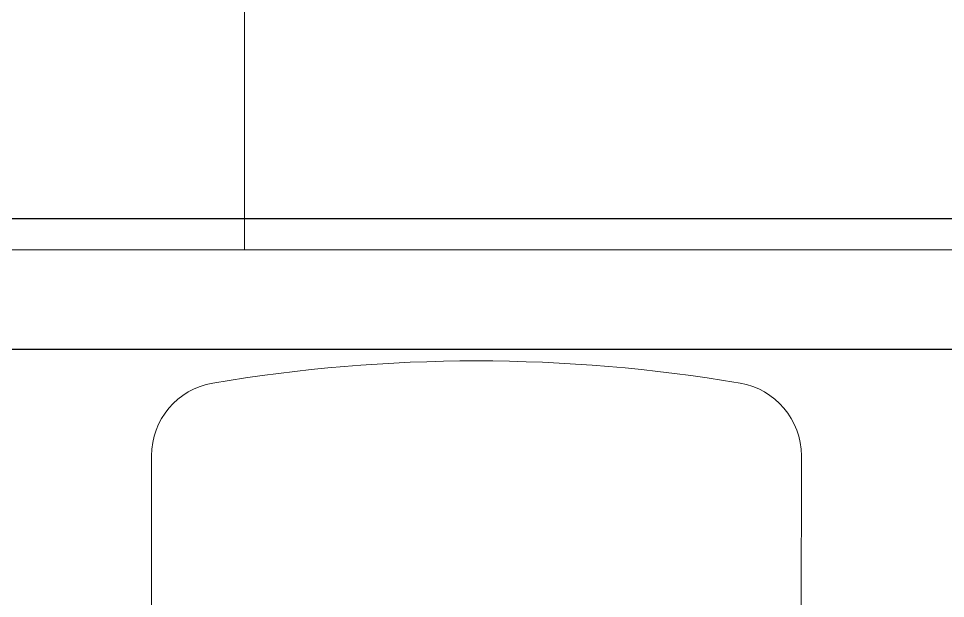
# Model space of a CAD drawing. Header units: metres. Extents: x 75097 to 220762, y -1557923 to -1361206.
# Drawn here: x 111264 to 111893, y -1421798 to -1421404 of the extents above; entities that cross this region are included whole.
import ezdxf

# ---------------------------------------------------------------- set-up
doc = ezdxf.new("R2010")
doc.units = ezdxf.units.M
doc.layers.get('0').update_dxf_attribs({"lineweight": 0})
doc.layers.add('A-100 - Copy$0$Medical Equipment and Furniture', color=8, linetype='Continuous', lineweight=0)
doc.layers.add('E-LG', color=245, linetype='Continuous', lineweight=30)

# ---------------------------------------------------------------- blocks, each defined once
blk = doc.blocks.new('A-100 - Copy$0$GF21043-P')
for p, q in [((-0.4, 0.6), (-0.4, 0)), ((-0.8, 0), (0.8, 0))]:
    blk.add_line(p, q)
blk = doc.blocks.new('A-100 - Copy$0$GF21018-P')
for p, q in [((-0.2207, 0.47563), (-0.2207, 0.0675)), ((0.22049, 0.47563), (0.22049, 0.0675))]:
    blk.add_line(p, q)
for centre, radius, start, end in [((-0.0001, -0.52948), 1.06948, 80.36712, 99.63288), ((-0.1707, 0.47563), 0.05, 99.63288, 180), ((0.17049, 0.47563), 0.05, 0, 80.36712)]:
    blk.add_arc(centre, radius, start, end)
blk = doc.blocks.new('A-100 - Copy')
at = {"layer": 'A-100 - Copy$0$Medical Equipment and Furniture', "extrusion": (8.17187e-07, 1.19924e-18, 1), "xscale": 1000.000000000002, "yscale": 1000.000000000002, "zscale": 1000.000000000002}
blk.add_blockref('A-100 - Copy$0$GF21043-P', (111816.93, -1421561.44, 2.45), dxfattribs=at)
at = {"layer": 'A-100 - Copy$0$Medical Equipment and Furniture', "extrusion": (8.17011e-07, -7.77426e-06, 1), "xscale": 1000.000000000003, "yscale": 1000.000000000003, "zscale": 1000.000000000003, "rotation": 359.9985892356893}
blk.add_blockref('A-100 - Copy$0$GF21018-P', (111574.55, -1422176.82, 13.51), dxfattribs=at)

msp = doc.modelspace()

# ---------------------------------------------------------------- linework, layer by layer
at = {"layer": 'E-LG', "color": 1}
msp.add_lwpolyline([(114121.89, -1438163.08), (113976.11, -1437823.14), (112072.56, -1437823.14), (112072.56, -1431171.98), (112496.89, -1430971.57), (112080.98, -1430928.87), (112080.98, -1425669.95), (112433.93, -1425522.69), (112069.94, -1425406.5), (108550.84, -1425406.5), (108550.84, -1424950.62), (108261.7, -1424857.56), (108557.55, -1424816.56), (108557.55, -1421791.1), (108261.7, -1421679.35), (108556.91, -1421628.78), (112349.37, -1421628.78), (112433.93, -1421592.45), (112335.29, -1421540.3), (108551.05, -1421540.3), (108551.05, -1418318.67), (108261.7, -1418252.69)], dxfattribs=at)

# ---------------------------------------------------------------- next in the draw order: block references
msp.add_blockref('A-100 - Copy', (0, 0))

doc.saveas('drawing.dxf')
